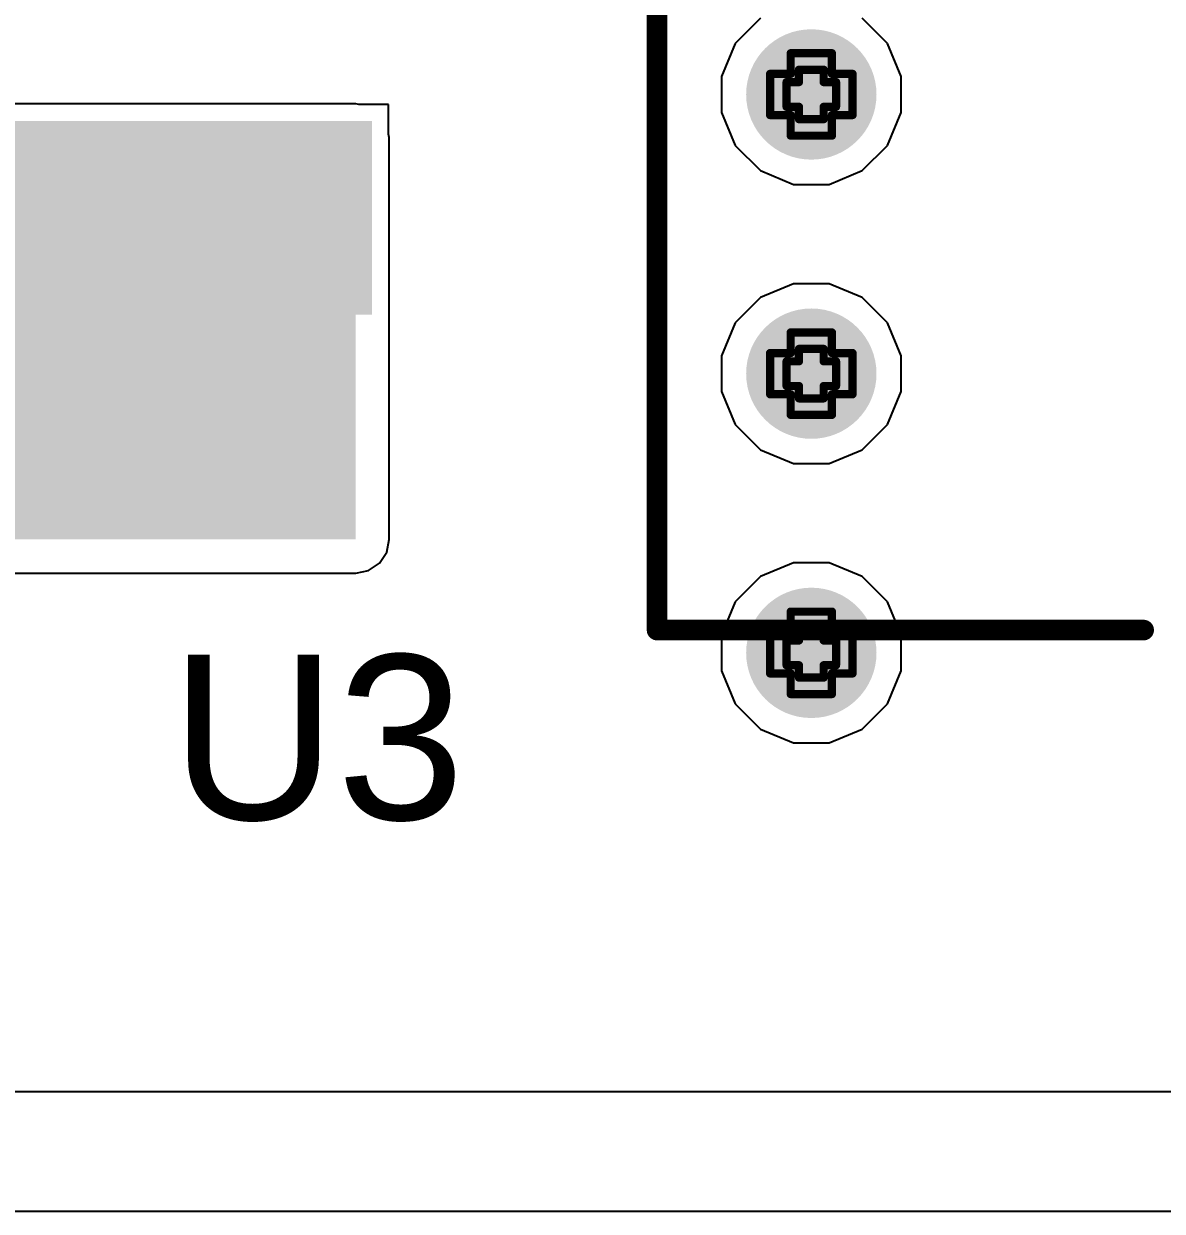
# Model space of a CAD drawing. Header units: inches. Extents: x -7 to 5163, y -3 to 5149.
# Drawn here: x 20.3 to 27.31, y 107.57 to 114.89 of the extents above; entities that cross this region are included whole.
import ezdxf

# ---------------------------------------------------------------- set-up
doc = ezdxf.new("R2010")
doc.units = ezdxf.units.IN
for name, color, linetype in [('Bottom Layer', 5, 'Continuous'), ('Bottom Solder', 6, 'Continuous'), ('Drill Drawing', 1, 'Continuous'), ('GND', 76, 'Continuous'), ('PWR', 16, 'Continuous'), ('Top Layer', 1, 'Continuous'), ('Top Overlay', 2, 'Continuous'), ('Top Paste', 8, 'Continuous'), ('Top Solder', 216, 'Continuous'), ('Via Holes', 16, 'Continuous')]:
    doc.layers.add(name, color=color, linetype=linetype)
doc.styles.add('Arial', font='', dxfattribs={"height": 0.2})
doc.styles.get('Arial').set_extended_font_data('Arial')

# ---------------------------------------------------------------- blocks, each defined once
blk = doc.blocks.new('TO_263__DDPAK_3__5')
at = {"layer": 'Top Layer'}
blk.add_hatch(color=1, dxfattribs=at).paths.add_polyline_path([(2.045, -7.335), (2.045, -3.545), (3.035, -3.545), (3.035, -7.335)])
at = {"layer": 'Top Paste'}
blk.add_hatch(color=8, dxfattribs=at).paths.add_polyline_path([(2.045, -7.335), (2.045, -3.545), (3.035, -3.545), (3.035, -7.335)])
at = {"layer": 'Top Solder'}
blk.add_hatch(color=216, dxfattribs=at).paths.add_polyline_path([(1.9434, -7.4366), (1.9434, -3.4434), (3.1366, -3.4434), (3.1366, -7.4366)])
at = {"layer": 'Top Overlay'}
for points in [[(5.08, -1.688, 0.127, 0.127, 0), (5.08, 1.31, 0.127, 0.127, 0)], [(5.08, -1.688, 0.127, 0.127, 0), (-5.08, -1.688, 0.127, 0.127, 0)]]:
    blk.add_lwpolyline(points, format="xyseb", dxfattribs=at)
for points in [[(5.0483, 1.31, 0.0635, 0.0635, 1), (5.1117, 1.31, 0.0635, 0.0635, 1)], [(5.0483, -1.688, 0.0635, 0.0635, 1), (5.1117, -1.688, 0.0635, 0.0635, 1)], [(5.0483, -1.688, 0.0635, 0.0635, 1), (5.1117, -1.688, 0.0635, 0.0635, 1)]]:
    blk.add_lwpolyline(points, format="xyseb", close=True, dxfattribs=at)

msp = doc.modelspace()

# ---------------------------------------------------------------- hatches: boundary and pattern name
at = {"layer": 'Bottom Layer'}
h = msp.add_hatch(color=5, dxfattribs=at)
edge = h.paths.add_edge_path()
edge.add_arc((25.1501, 114.451), 0.3, 0, 360)
h = msp.add_hatch(color=5, dxfattribs=at)
edge = h.paths.add_edge_path()
edge.add_arc((25.1501, 112.7305), 0.3, 0, 360)
h = msp.add_hatch(color=5, dxfattribs=at)
edge = h.paths.add_edge_path()
edge.add_arc((25.1501, 111.01), 0.3, 0, 360)
at = {"layer": 'Bottom Solder'}
h = msp.add_hatch(color=6, dxfattribs=at)
edge = h.paths.add_edge_path()
edge.add_arc((25.1501, 114.451), 0.4016, 0, 360)
h = msp.add_hatch(color=6, dxfattribs=at)
edge = h.paths.add_edge_path()
edge.add_arc((25.1501, 112.7305), 0.4016, 0, 360)
h = msp.add_hatch(color=6, dxfattribs=at)
edge = h.paths.add_edge_path()
edge.add_arc((25.1501, 111.01), 0.4016, 0, 360)
at = {"layer": 'GND'}
h = msp.add_hatch(color=76, dxfattribs=at)
edge = h.paths.add_edge_path()
edge.add_arc((25.1501, 114.451), 0.3, 0, 360)
h = msp.add_hatch(color=76, dxfattribs=at)
edge = h.paths.add_edge_path()
edge.add_arc((25.1501, 112.7305), 0.3, 0, 360)
h = msp.add_hatch(color=76, dxfattribs=at)
edge = h.paths.add_edge_path()
edge.add_arc((25.1501, 111.01), 0.3, 0, 360)
at = {"layer": 'PWR'}
h = msp.add_hatch(color=16, dxfattribs=at)
edge = h.paths.add_edge_path()
edge.add_arc((25.1501, 114.451), 0.3, 0, 360)
h = msp.add_hatch(color=16, dxfattribs=at)
edge = h.paths.add_edge_path()
edge.add_arc((25.1501, 112.7305), 0.3, 0, 360)
h = msp.add_hatch(color=16, dxfattribs=at)
edge = h.paths.add_edge_path()
edge.add_arc((25.1501, 111.01), 0.3, 0, 360)
at = {"layer": 'Top Layer'}
h = msp.add_hatch(color=1, dxfattribs=at)
edge = h.paths.add_edge_path()
edge.add_arc((25.1501, 114.451), 0.3, 0, 360)
msp.add_hatch(color=1, dxfattribs=at).paths.add_polyline_path([(22.3427, 111.7092), (22.3427, 114.1854), (16.5703, 114.1854), (16.5703, 111.7092)])
h = msp.add_hatch(color=1, dxfattribs=at)
edge = h.paths.add_edge_path()
edge.add_arc((25.1501, 112.7305), 0.3, 0, 360)
h = msp.add_hatch(color=1, dxfattribs=at)
edge = h.paths.add_edge_path()
edge.add_arc((25.1501, 111.01), 0.3, 0, 360)
at = {"layer": 'Top Solder'}
h = msp.add_hatch(color=216, dxfattribs=at)
edge = h.paths.add_edge_path()
edge.add_arc((25.1501, 114.451), 0.4016, 0, 360)
h = msp.add_hatch(color=216, dxfattribs=at)
edge = h.paths.add_edge_path()
edge.add_arc((25.1501, 112.7305), 0.4016, 0, 360)
h = msp.add_hatch(color=216, dxfattribs=at)
edge = h.paths.add_edge_path()
edge.add_arc((25.1501, 111.01), 0.4016, 0, 360)
at = {"layer": 'Via Holes'}
h = msp.add_hatch(color=7, dxfattribs=at)
edge = h.paths.add_edge_path()
edge.add_arc((25.1501, 114.451), 0.15, 0, 360)
h = msp.add_hatch(color=7, dxfattribs=at)
edge = h.paths.add_edge_path()
edge.add_arc((25.1501, 112.7305), 0.15, 0, 360)
h = msp.add_hatch(color=7, dxfattribs=at)
edge = h.paths.add_edge_path()
edge.add_arc((25.1501, 111.01), 0.15, 0, 360)

# ---------------------------------------------------------------- linework, layer by layer
at = {"layer": 'Drill Drawing'}
for points in [[(25.0231, 114.578, 0.0508, 0.0508, 0), (25.0231, 114.705, 0.0508, 0.0508, 0)], [(25.0231, 114.705, 0.0508, 0.0508, 0), (25.2771, 114.705, 0.0508, 0.0508, 0)], [(25.2771, 114.578, 0.0508, 0.0508, 0), (25.2771, 114.705, 0.0508, 0.0508, 0)], [(24.8961, 114.324, 0.0508, 0.0508, 0), (24.8961, 114.578, 0.0508, 0.0508, 0)], [(24.8961, 114.578, 0.0508, 0.0508, 0), (25.0231, 114.578, 0.0508, 0.0508, 0)], [(25.0739, 114.5272, 0.0508, 0.0508, 0), (25.0739, 114.6034, 0.0508, 0.0508, 0)], [(25.0739, 114.6034, 0.0508, 0.0508, 0), (25.2263, 114.6034, 0.0508, 0.0508, 0)], [(25.2263, 114.5272, 0.0508, 0.0508, 0), (25.2263, 114.6034, 0.0508, 0.0508, 0)], [(25.2771, 114.578, 0.0508, 0.0508, 0), (25.4041, 114.578, 0.0508, 0.0508, 0)], [(25.4041, 114.324, 0.0508, 0.0508, 0), (25.4041, 114.578, 0.0508, 0.0508, 0)], [(24.9977, 114.3748, 0.0508, 0.0508, 0), (24.9977, 114.5272, 0.0508, 0.0508, 0)], [(24.9977, 114.5272, 0.0508, 0.0508, 0), (25.0739, 114.5272, 0.0508, 0.0508, 0)], [(25.2263, 114.5272, 0.0508, 0.0508, 0), (25.3025, 114.5272, 0.0508, 0.0508, 0)], [(25.3025, 114.3748, 0.0508, 0.0508, 0), (25.3025, 114.5272, 0.0508, 0.0508, 0)], [(24.9977, 114.3748, 0.0508, 0.0508, 0), (25.0739, 114.3748, 0.0508, 0.0508, 0)], [(25.0739, 114.2986, 0.0508, 0.0508, 0), (25.0739, 114.3748, 0.0508, 0.0508, 0)], [(25.2263, 114.3748, 0.0508, 0.0508, 0), (25.3025, 114.3748, 0.0508, 0.0508, 0)], [(25.2263, 114.2986, 0.0508, 0.0508, 0), (25.2263, 114.3748, 0.0508, 0.0508, 0)], [(24.8961, 114.324, 0.0508, 0.0508, 0), (25.0231, 114.324, 0.0508, 0.0508, 0)], [(25.0231, 114.197, 0.0508, 0.0508, 0), (25.0231, 114.324, 0.0508, 0.0508, 0)], [(25.0739, 114.2986, 0.0508, 0.0508, 0), (25.2263, 114.2986, 0.0508, 0.0508, 0)], [(25.2771, 114.324, 0.0508, 0.0508, 0), (25.4041, 114.324, 0.0508, 0.0508, 0)], [(25.2771, 114.197, 0.0508, 0.0508, 0), (25.2771, 114.324, 0.0508, 0.0508, 0)], [(25.0231, 114.197, 0.0508, 0.0508, 0), (25.2771, 114.197, 0.0508, 0.0508, 0)], [(25.0231, 112.8575, 0.0508, 0.0508, 0), (25.0231, 112.9845, 0.0508, 0.0508, 0)], [(25.0231, 112.9845, 0.0508, 0.0508, 0), (25.2771, 112.9845, 0.0508, 0.0508, 0)], [(25.2771, 112.8575, 0.0508, 0.0508, 0), (25.2771, 112.9845, 0.0508, 0.0508, 0)], [(24.8961, 112.6035, 0.0508, 0.0508, 0), (24.8961, 112.8575, 0.0508, 0.0508, 0)], [(24.8961, 112.8575, 0.0508, 0.0508, 0), (25.0231, 112.8575, 0.0508, 0.0508, 0)], [(25.0739, 112.8067, 0.0508, 0.0508, 0), (25.0739, 112.8829, 0.0508, 0.0508, 0)], [(25.0739, 112.8829, 0.0508, 0.0508, 0), (25.2263, 112.8829, 0.0508, 0.0508, 0)], [(25.2263, 112.8067, 0.0508, 0.0508, 0), (25.2263, 112.8829, 0.0508, 0.0508, 0)], [(25.2771, 112.8575, 0.0508, 0.0508, 0), (25.4041, 112.8575, 0.0508, 0.0508, 0)], [(25.4041, 112.6035, 0.0508, 0.0508, 0), (25.4041, 112.8575, 0.0508, 0.0508, 0)], [(24.9977, 112.6543, 0.0508, 0.0508, 0), (24.9977, 112.8067, 0.0508, 0.0508, 0)], [(24.9977, 112.8067, 0.0508, 0.0508, 0), (25.0739, 112.8067, 0.0508, 0.0508, 0)], [(25.2263, 112.8067, 0.0508, 0.0508, 0), (25.3025, 112.8067, 0.0508, 0.0508, 0)], [(25.3025, 112.6543, 0.0508, 0.0508, 0), (25.3025, 112.8067, 0.0508, 0.0508, 0)], [(24.8961, 112.6035, 0.0508, 0.0508, 0), (25.0231, 112.6035, 0.0508, 0.0508, 0)], [(24.9977, 112.6543, 0.0508, 0.0508, 0), (25.0739, 112.6543, 0.0508, 0.0508, 0)], [(25.0231, 112.4765, 0.0508, 0.0508, 0), (25.0231, 112.6035, 0.0508, 0.0508, 0)], [(25.0739, 112.5781, 0.0508, 0.0508, 0), (25.0739, 112.6543, 0.0508, 0.0508, 0)], [(25.2263, 112.6543, 0.0508, 0.0508, 0), (25.3025, 112.6543, 0.0508, 0.0508, 0)], [(25.2263, 112.5781, 0.0508, 0.0508, 0), (25.2263, 112.6543, 0.0508, 0.0508, 0)], [(25.2771, 112.6035, 0.0508, 0.0508, 0), (25.4041, 112.6035, 0.0508, 0.0508, 0)], [(25.2771, 112.4765, 0.0508, 0.0508, 0), (25.2771, 112.6035, 0.0508, 0.0508, 0)], [(25.0739, 112.5781, 0.0508, 0.0508, 0), (25.2263, 112.5781, 0.0508, 0.0508, 0)], [(25.0231, 112.4765, 0.0508, 0.0508, 0), (25.2771, 112.4765, 0.0508, 0.0508, 0)], [(25.0231, 111.137, 0.0508, 0.0508, 0), (25.0231, 111.264, 0.0508, 0.0508, 0)], [(25.0231, 111.264, 0.0508, 0.0508, 0), (25.2771, 111.264, 0.0508, 0.0508, 0)], [(25.2771, 111.137, 0.0508, 0.0508, 0), (25.2771, 111.264, 0.0508, 0.0508, 0)], [(24.8961, 110.883, 0.0508, 0.0508, 0), (24.8961, 111.137, 0.0508, 0.0508, 0)], [(24.8961, 111.137, 0.0508, 0.0508, 0), (25.0231, 111.137, 0.0508, 0.0508, 0)], [(25.0739, 111.0862, 0.0508, 0.0508, 0), (25.0739, 111.1624, 0.0508, 0.0508, 0)], [(25.0739, 111.1624, 0.0508, 0.0508, 0), (25.2263, 111.1624, 0.0508, 0.0508, 0)], [(25.2263, 111.0862, 0.0508, 0.0508, 0), (25.2263, 111.1624, 0.0508, 0.0508, 0)], [(25.2771, 111.137, 0.0508, 0.0508, 0), (25.4041, 111.137, 0.0508, 0.0508, 0)], [(25.4041, 110.883, 0.0508, 0.0508, 0), (25.4041, 111.137, 0.0508, 0.0508, 0)], [(24.9977, 110.9338, 0.0508, 0.0508, 0), (24.9977, 111.0862, 0.0508, 0.0508, 0)], [(24.9977, 111.0862, 0.0508, 0.0508, 0), (25.0739, 111.0862, 0.0508, 0.0508, 0)], [(25.2263, 111.0862, 0.0508, 0.0508, 0), (25.3025, 111.0862, 0.0508, 0.0508, 0)], [(25.3025, 110.9338, 0.0508, 0.0508, 0), (25.3025, 111.0862, 0.0508, 0.0508, 0)], [(24.9977, 110.9338, 0.0508, 0.0508, 0), (25.0739, 110.9338, 0.0508, 0.0508, 0)], [(25.0739, 110.8576, 0.0508, 0.0508, 0), (25.0739, 110.9338, 0.0508, 0.0508, 0)], [(25.2263, 110.9338, 0.0508, 0.0508, 0), (25.3025, 110.9338, 0.0508, 0.0508, 0)], [(25.2263, 110.8576, 0.0508, 0.0508, 0), (25.2263, 110.9338, 0.0508, 0.0508, 0)], [(24.8961, 110.883, 0.0508, 0.0508, 0), (25.0231, 110.883, 0.0508, 0.0508, 0)], [(25.0231, 110.756, 0.0508, 0.0508, 0), (25.0231, 110.883, 0.0508, 0.0508, 0)], [(25.0739, 110.8576, 0.0508, 0.0508, 0), (25.2263, 110.8576, 0.0508, 0.0508, 0)], [(25.2771, 110.883, 0.0508, 0.0508, 0), (25.4041, 110.883, 0.0508, 0.0508, 0)], [(25.2771, 110.756, 0.0508, 0.0508, 0), (25.2771, 110.883, 0.0508, 0.0508, 0)], [(25.0231, 110.756, 0.0508, 0.0508, 0), (25.2771, 110.756, 0.0508, 0.0508, 0)]]:
    msp.add_lwpolyline(points, format="xyseb", dxfattribs=at)
for points in [[(25.0104, 114.705, 0.0254, 0.0254, 1), (25.0358, 114.705, 0.0254, 0.0254, 1)], [(25.0104, 114.705, 0.0254, 0.0254, 1), (25.0358, 114.705, 0.0254, 0.0254, 1)], [(25.2644, 114.705, 0.0254, 0.0254, 1), (25.2898, 114.705, 0.0254, 0.0254, 1)], [(25.2644, 114.705, 0.0254, 0.0254, 1), (25.2898, 114.705, 0.0254, 0.0254, 1)], [(24.8834, 114.578, 0.0254, 0.0254, 1), (24.9088, 114.578, 0.0254, 0.0254, 1)], [(24.8834, 114.578, 0.0254, 0.0254, 1), (24.9088, 114.578, 0.0254, 0.0254, 1)], [(25.0104, 114.578, 0.0254, 0.0254, 1), (25.0358, 114.578, 0.0254, 0.0254, 1)], [(25.0104, 114.578, 0.0254, 0.0254, 1), (25.0358, 114.578, 0.0254, 0.0254, 1)], [(25.0612, 114.6034, 0.0254, 0.0254, 1), (25.0866, 114.6034, 0.0254, 0.0254, 1)], [(25.0612, 114.6034, 0.0254, 0.0254, 1), (25.0866, 114.6034, 0.0254, 0.0254, 1)], [(25.2136, 114.6034, 0.0254, 0.0254, 1), (25.239, 114.6034, 0.0254, 0.0254, 1)], [(25.2136, 114.6034, 0.0254, 0.0254, 1), (25.239, 114.6034, 0.0254, 0.0254, 1)], [(25.2644, 114.578, 0.0254, 0.0254, 1), (25.2898, 114.578, 0.0254, 0.0254, 1)], [(25.2644, 114.578, 0.0254, 0.0254, 1), (25.2898, 114.578, 0.0254, 0.0254, 1)], [(25.3914, 114.578, 0.0254, 0.0254, 1), (25.4168, 114.578, 0.0254, 0.0254, 1)], [(25.3914, 114.578, 0.0254, 0.0254, 1), (25.4168, 114.578, 0.0254, 0.0254, 1)], [(24.985, 114.5272, 0.0254, 0.0254, 1), (25.0104, 114.5272, 0.0254, 0.0254, 1)], [(24.985, 114.5272, 0.0254, 0.0254, 1), (25.0104, 114.5272, 0.0254, 0.0254, 1)], [(25.0612, 114.5272, 0.0254, 0.0254, 1), (25.0866, 114.5272, 0.0254, 0.0254, 1)], [(25.0612, 114.5272, 0.0254, 0.0254, 1), (25.0866, 114.5272, 0.0254, 0.0254, 1)], [(25.2136, 114.5272, 0.0254, 0.0254, 1), (25.239, 114.5272, 0.0254, 0.0254, 1)], [(25.2136, 114.5272, 0.0254, 0.0254, 1), (25.239, 114.5272, 0.0254, 0.0254, 1)], [(25.2898, 114.5272, 0.0254, 0.0254, 1), (25.3152, 114.5272, 0.0254, 0.0254, 1)], [(25.2898, 114.5272, 0.0254, 0.0254, 1), (25.3152, 114.5272, 0.0254, 0.0254, 1)], [(24.985, 114.3748, 0.0254, 0.0254, 1), (25.0104, 114.3748, 0.0254, 0.0254, 1)], [(24.985, 114.3748, 0.0254, 0.0254, 1), (25.0104, 114.3748, 0.0254, 0.0254, 1)], [(25.0612, 114.3748, 0.0254, 0.0254, 1), (25.0866, 114.3748, 0.0254, 0.0254, 1)], [(25.0612, 114.3748, 0.0254, 0.0254, 1), (25.0866, 114.3748, 0.0254, 0.0254, 1)], [(25.2136, 114.3748, 0.0254, 0.0254, 1), (25.239, 114.3748, 0.0254, 0.0254, 1)], [(25.2136, 114.3748, 0.0254, 0.0254, 1), (25.239, 114.3748, 0.0254, 0.0254, 1)], [(25.2898, 114.3748, 0.0254, 0.0254, 1), (25.3152, 114.3748, 0.0254, 0.0254, 1)], [(25.2898, 114.3748, 0.0254, 0.0254, 1), (25.3152, 114.3748, 0.0254, 0.0254, 1)], [(24.8834, 114.324, 0.0254, 0.0254, 1), (24.9088, 114.324, 0.0254, 0.0254, 1)], [(24.8834, 114.324, 0.0254, 0.0254, 1), (24.9088, 114.324, 0.0254, 0.0254, 1)], [(25.0104, 114.324, 0.0254, 0.0254, 1), (25.0358, 114.324, 0.0254, 0.0254, 1)], [(25.0104, 114.324, 0.0254, 0.0254, 1), (25.0358, 114.324, 0.0254, 0.0254, 1)], [(25.0612, 114.2986, 0.0254, 0.0254, 1), (25.0866, 114.2986, 0.0254, 0.0254, 1)], [(25.0612, 114.2986, 0.0254, 0.0254, 1), (25.0866, 114.2986, 0.0254, 0.0254, 1)], [(25.2136, 114.2986, 0.0254, 0.0254, 1), (25.239, 114.2986, 0.0254, 0.0254, 1)], [(25.2136, 114.2986, 0.0254, 0.0254, 1), (25.239, 114.2986, 0.0254, 0.0254, 1)], [(25.2644, 114.324, 0.0254, 0.0254, 1), (25.2898, 114.324, 0.0254, 0.0254, 1)], [(25.2644, 114.324, 0.0254, 0.0254, 1), (25.2898, 114.324, 0.0254, 0.0254, 1)], [(25.3914, 114.324, 0.0254, 0.0254, 1), (25.4168, 114.324, 0.0254, 0.0254, 1)], [(25.3914, 114.324, 0.0254, 0.0254, 1), (25.4168, 114.324, 0.0254, 0.0254, 1)], [(25.0104, 114.197, 0.0254, 0.0254, 1), (25.0358, 114.197, 0.0254, 0.0254, 1)], [(25.0104, 114.197, 0.0254, 0.0254, 1), (25.0358, 114.197, 0.0254, 0.0254, 1)], [(25.2644, 114.197, 0.0254, 0.0254, 1), (25.2898, 114.197, 0.0254, 0.0254, 1)], [(25.2644, 114.197, 0.0254, 0.0254, 1), (25.2898, 114.197, 0.0254, 0.0254, 1)], [(25.0104, 112.9845, 0.0254, 0.0254, 1), (25.0358, 112.9845, 0.0254, 0.0254, 1)], [(25.0104, 112.9845, 0.0254, 0.0254, 1), (25.0358, 112.9845, 0.0254, 0.0254, 1)], [(25.2644, 112.9845, 0.0254, 0.0254, 1), (25.2898, 112.9845, 0.0254, 0.0254, 1)], [(25.2644, 112.9845, 0.0254, 0.0254, 1), (25.2898, 112.9845, 0.0254, 0.0254, 1)], [(24.8834, 112.8575, 0.0254, 0.0254, 1), (24.9088, 112.8575, 0.0254, 0.0254, 1)], [(24.8834, 112.8575, 0.0254, 0.0254, 1), (24.9088, 112.8575, 0.0254, 0.0254, 1)], [(25.0104, 112.8575, 0.0254, 0.0254, 1), (25.0358, 112.8575, 0.0254, 0.0254, 1)], [(25.0104, 112.8575, 0.0254, 0.0254, 1), (25.0358, 112.8575, 0.0254, 0.0254, 1)], [(25.0612, 112.8829, 0.0254, 0.0254, 1), (25.0866, 112.8829, 0.0254, 0.0254, 1)], [(25.0612, 112.8829, 0.0254, 0.0254, 1), (25.0866, 112.8829, 0.0254, 0.0254, 1)], [(25.2136, 112.8829, 0.0254, 0.0254, 1), (25.239, 112.8829, 0.0254, 0.0254, 1)], [(25.2136, 112.8829, 0.0254, 0.0254, 1), (25.239, 112.8829, 0.0254, 0.0254, 1)], [(25.2644, 112.8575, 0.0254, 0.0254, 1), (25.2898, 112.8575, 0.0254, 0.0254, 1)], [(25.2644, 112.8575, 0.0254, 0.0254, 1), (25.2898, 112.8575, 0.0254, 0.0254, 1)], [(25.3914, 112.8575, 0.0254, 0.0254, 1), (25.4168, 112.8575, 0.0254, 0.0254, 1)], [(25.3914, 112.8575, 0.0254, 0.0254, 1), (25.4168, 112.8575, 0.0254, 0.0254, 1)], [(24.985, 112.8067, 0.0254, 0.0254, 1), (25.0104, 112.8067, 0.0254, 0.0254, 1)], [(24.985, 112.8067, 0.0254, 0.0254, 1), (25.0104, 112.8067, 0.0254, 0.0254, 1)], [(25.0612, 112.8067, 0.0254, 0.0254, 1), (25.0866, 112.8067, 0.0254, 0.0254, 1)], [(25.0612, 112.8067, 0.0254, 0.0254, 1), (25.0866, 112.8067, 0.0254, 0.0254, 1)], [(25.2136, 112.8067, 0.0254, 0.0254, 1), (25.239, 112.8067, 0.0254, 0.0254, 1)], [(25.2136, 112.8067, 0.0254, 0.0254, 1), (25.239, 112.8067, 0.0254, 0.0254, 1)], [(25.2898, 112.8067, 0.0254, 0.0254, 1), (25.3152, 112.8067, 0.0254, 0.0254, 1)], [(25.2898, 112.8067, 0.0254, 0.0254, 1), (25.3152, 112.8067, 0.0254, 0.0254, 1)], [(24.8834, 112.6035, 0.0254, 0.0254, 1), (24.9088, 112.6035, 0.0254, 0.0254, 1)], [(24.8834, 112.6035, 0.0254, 0.0254, 1), (24.9088, 112.6035, 0.0254, 0.0254, 1)], [(24.985, 112.6543, 0.0254, 0.0254, 1), (25.0104, 112.6543, 0.0254, 0.0254, 1)], [(24.985, 112.6543, 0.0254, 0.0254, 1), (25.0104, 112.6543, 0.0254, 0.0254, 1)], [(25.0104, 112.6035, 0.0254, 0.0254, 1), (25.0358, 112.6035, 0.0254, 0.0254, 1)], [(25.0104, 112.6035, 0.0254, 0.0254, 1), (25.0358, 112.6035, 0.0254, 0.0254, 1)], [(25.0612, 112.6543, 0.0254, 0.0254, 1), (25.0866, 112.6543, 0.0254, 0.0254, 1)], [(25.0612, 112.6543, 0.0254, 0.0254, 1), (25.0866, 112.6543, 0.0254, 0.0254, 1)], [(25.2136, 112.6543, 0.0254, 0.0254, 1), (25.239, 112.6543, 0.0254, 0.0254, 1)], [(25.2136, 112.6543, 0.0254, 0.0254, 1), (25.239, 112.6543, 0.0254, 0.0254, 1)], [(25.2644, 112.6035, 0.0254, 0.0254, 1), (25.2898, 112.6035, 0.0254, 0.0254, 1)], [(25.2644, 112.6035, 0.0254, 0.0254, 1), (25.2898, 112.6035, 0.0254, 0.0254, 1)], [(25.2898, 112.6543, 0.0254, 0.0254, 1), (25.3152, 112.6543, 0.0254, 0.0254, 1)], [(25.2898, 112.6543, 0.0254, 0.0254, 1), (25.3152, 112.6543, 0.0254, 0.0254, 1)], [(25.3914, 112.6035, 0.0254, 0.0254, 1), (25.4168, 112.6035, 0.0254, 0.0254, 1)], [(25.3914, 112.6035, 0.0254, 0.0254, 1), (25.4168, 112.6035, 0.0254, 0.0254, 1)], [(25.0612, 112.5781, 0.0254, 0.0254, 1), (25.0866, 112.5781, 0.0254, 0.0254, 1)], [(25.0612, 112.5781, 0.0254, 0.0254, 1), (25.0866, 112.5781, 0.0254, 0.0254, 1)], [(25.2136, 112.5781, 0.0254, 0.0254, 1), (25.239, 112.5781, 0.0254, 0.0254, 1)], [(25.2136, 112.5781, 0.0254, 0.0254, 1), (25.239, 112.5781, 0.0254, 0.0254, 1)], [(25.0104, 112.4765, 0.0254, 0.0254, 1), (25.0358, 112.4765, 0.0254, 0.0254, 1)], [(25.0104, 112.4765, 0.0254, 0.0254, 1), (25.0358, 112.4765, 0.0254, 0.0254, 1)], [(25.2644, 112.4765, 0.0254, 0.0254, 1), (25.2898, 112.4765, 0.0254, 0.0254, 1)], [(25.2644, 112.4765, 0.0254, 0.0254, 1), (25.2898, 112.4765, 0.0254, 0.0254, 1)], [(25.0104, 111.264, 0.0254, 0.0254, 1), (25.0358, 111.264, 0.0254, 0.0254, 1)], [(25.0104, 111.264, 0.0254, 0.0254, 1), (25.0358, 111.264, 0.0254, 0.0254, 1)], [(25.2644, 111.264, 0.0254, 0.0254, 1), (25.2898, 111.264, 0.0254, 0.0254, 1)], [(25.2644, 111.264, 0.0254, 0.0254, 1), (25.2898, 111.264, 0.0254, 0.0254, 1)], [(24.8834, 111.137, 0.0254, 0.0254, 1), (24.9088, 111.137, 0.0254, 0.0254, 1)], [(24.8834, 111.137, 0.0254, 0.0254, 1), (24.9088, 111.137, 0.0254, 0.0254, 1)], [(25.0104, 111.137, 0.0254, 0.0254, 1), (25.0358, 111.137, 0.0254, 0.0254, 1)], [(25.0104, 111.137, 0.0254, 0.0254, 1), (25.0358, 111.137, 0.0254, 0.0254, 1)], [(25.0612, 111.1624, 0.0254, 0.0254, 1), (25.0866, 111.1624, 0.0254, 0.0254, 1)], [(25.0612, 111.1624, 0.0254, 0.0254, 1), (25.0866, 111.1624, 0.0254, 0.0254, 1)], [(25.2136, 111.1624, 0.0254, 0.0254, 1), (25.239, 111.1624, 0.0254, 0.0254, 1)], [(25.2136, 111.1624, 0.0254, 0.0254, 1), (25.239, 111.1624, 0.0254, 0.0254, 1)], [(25.2644, 111.137, 0.0254, 0.0254, 1), (25.2898, 111.137, 0.0254, 0.0254, 1)], [(25.2644, 111.137, 0.0254, 0.0254, 1), (25.2898, 111.137, 0.0254, 0.0254, 1)], [(25.3914, 111.137, 0.0254, 0.0254, 1), (25.4168, 111.137, 0.0254, 0.0254, 1)], [(25.3914, 111.137, 0.0254, 0.0254, 1), (25.4168, 111.137, 0.0254, 0.0254, 1)], [(24.985, 111.0862, 0.0254, 0.0254, 1), (25.0104, 111.0862, 0.0254, 0.0254, 1)], [(24.985, 111.0862, 0.0254, 0.0254, 1), (25.0104, 111.0862, 0.0254, 0.0254, 1)], [(25.0612, 111.0862, 0.0254, 0.0254, 1), (25.0866, 111.0862, 0.0254, 0.0254, 1)], [(25.0612, 111.0862, 0.0254, 0.0254, 1), (25.0866, 111.0862, 0.0254, 0.0254, 1)], [(25.2136, 111.0862, 0.0254, 0.0254, 1), (25.239, 111.0862, 0.0254, 0.0254, 1)], [(25.2136, 111.0862, 0.0254, 0.0254, 1), (25.239, 111.0862, 0.0254, 0.0254, 1)], [(25.2898, 111.0862, 0.0254, 0.0254, 1), (25.3152, 111.0862, 0.0254, 0.0254, 1)], [(25.2898, 111.0862, 0.0254, 0.0254, 1), (25.3152, 111.0862, 0.0254, 0.0254, 1)], [(24.985, 110.9338, 0.0254, 0.0254, 1), (25.0104, 110.9338, 0.0254, 0.0254, 1)], [(24.985, 110.9338, 0.0254, 0.0254, 1), (25.0104, 110.9338, 0.0254, 0.0254, 1)], [(25.0612, 110.9338, 0.0254, 0.0254, 1), (25.0866, 110.9338, 0.0254, 0.0254, 1)], [(25.0612, 110.9338, 0.0254, 0.0254, 1), (25.0866, 110.9338, 0.0254, 0.0254, 1)], [(25.2136, 110.9338, 0.0254, 0.0254, 1), (25.239, 110.9338, 0.0254, 0.0254, 1)], [(25.2136, 110.9338, 0.0254, 0.0254, 1), (25.239, 110.9338, 0.0254, 0.0254, 1)], [(25.2898, 110.9338, 0.0254, 0.0254, 1), (25.3152, 110.9338, 0.0254, 0.0254, 1)], [(25.2898, 110.9338, 0.0254, 0.0254, 1), (25.3152, 110.9338, 0.0254, 0.0254, 1)], [(24.8834, 110.883, 0.0254, 0.0254, 1), (24.9088, 110.883, 0.0254, 0.0254, 1)], [(24.8834, 110.883, 0.0254, 0.0254, 1), (24.9088, 110.883, 0.0254, 0.0254, 1)], [(25.0104, 110.883, 0.0254, 0.0254, 1), (25.0358, 110.883, 0.0254, 0.0254, 1)], [(25.0104, 110.883, 0.0254, 0.0254, 1), (25.0358, 110.883, 0.0254, 0.0254, 1)], [(25.0612, 110.8576, 0.0254, 0.0254, 1), (25.0866, 110.8576, 0.0254, 0.0254, 1)], [(25.0612, 110.8576, 0.0254, 0.0254, 1), (25.0866, 110.8576, 0.0254, 0.0254, 1)], [(25.2136, 110.8576, 0.0254, 0.0254, 1), (25.239, 110.8576, 0.0254, 0.0254, 1)], [(25.2136, 110.8576, 0.0254, 0.0254, 1), (25.239, 110.8576, 0.0254, 0.0254, 1)], [(25.2644, 110.883, 0.0254, 0.0254, 1), (25.2898, 110.883, 0.0254, 0.0254, 1)], [(25.2644, 110.883, 0.0254, 0.0254, 1), (25.2898, 110.883, 0.0254, 0.0254, 1)], [(25.3914, 110.883, 0.0254, 0.0254, 1), (25.4168, 110.883, 0.0254, 0.0254, 1)], [(25.3914, 110.883, 0.0254, 0.0254, 1), (25.4168, 110.883, 0.0254, 0.0254, 1)], [(25.0104, 110.756, 0.0254, 0.0254, 1), (25.0358, 110.756, 0.0254, 0.0254, 1)], [(25.0104, 110.756, 0.0254, 0.0254, 1), (25.0358, 110.756, 0.0254, 0.0254, 1)], [(25.2644, 110.756, 0.0254, 0.0254, 1), (25.2898, 110.756, 0.0254, 0.0254, 1)], [(25.2644, 110.756, 0.0254, 0.0254, 1), (25.2898, 110.756, 0.0254, 0.0254, 1)]]:
    msp.add_lwpolyline(points, format="xyseb", close=True, dxfattribs=at)
at = {"layer": 'PWR'}
for p, q in [((24.8363, 114.9207), (24.6805, 114.7648)), ((25.6198, 114.7648), (25.464, 114.9207)), ((24.6805, 114.7648), (24.5961, 114.5612)), ((25.7041, 114.5612), (25.6198, 114.7648)), ((24.5961, 114.5612), (24.5961, 114.3408)), ((25.7041, 114.3408), (25.7041, 114.5612)), ((24.5961, 114.3408), (24.6805, 114.1372)), ((25.6198, 114.1372), (25.7041, 114.3408)), ((24.6805, 114.1372), (24.8363, 113.9814)), ((25.464, 113.9814), (25.6198, 114.1372)), ((24.8363, 113.9814), (25.0399, 113.897)), ((25.2603, 113.897), (25.464, 113.9814)), ((25.0399, 113.897), (25.2603, 113.897)), ((25.0399, 113.2845), (24.8363, 113.2002)), ((25.2603, 113.2845), (25.0399, 113.2845)), ((25.464, 113.2002), (25.2603, 113.2845)), ((24.8363, 113.2002), (24.6805, 113.0443)), ((25.6198, 113.0443), (25.464, 113.2002)), ((24.6805, 113.0443), (24.5961, 112.8407)), ((25.7041, 112.8407), (25.6198, 113.0443)), ((24.5961, 112.8407), (24.5961, 112.6203)), ((25.7041, 112.6203), (25.7041, 112.8407)), ((24.5961, 112.6203), (24.6805, 112.4167)), ((25.6198, 112.4167), (25.7041, 112.6203)), ((24.6805, 112.4167), (24.8363, 112.2609)), ((25.464, 112.2609), (25.6198, 112.4167)), ((24.8363, 112.2609), (25.0399, 112.1765)), ((25.2603, 112.1765), (25.464, 112.2609)), ((25.0399, 112.1765), (25.2603, 112.1765)), ((25.0399, 111.564), (24.8363, 111.4797)), ((25.2603, 111.564), (25.0399, 111.564)), ((25.464, 111.4797), (25.2603, 111.564)), ((24.8363, 111.4797), (24.6805, 111.3238)), ((25.6198, 111.3238), (25.464, 111.4797)), ((24.6805, 111.3238), (24.5961, 111.1202)), ((25.7041, 111.1202), (25.6198, 111.3238)), ((24.5961, 111.1202), (24.5961, 110.8998)), ((25.7041, 110.8998), (25.7041, 111.1202)), ((24.5961, 110.8998), (24.6805, 110.6962)), ((25.6198, 110.6962), (25.7041, 110.8998)), ((24.6805, 110.6962), (24.8363, 110.5404)), ((25.464, 110.5404), (25.6198, 110.6962)), ((24.8363, 110.5404), (25.0399, 110.456)), ((25.2603, 110.456), (25.464, 110.5404)), ((25.0399, 110.456), (25.2603, 110.456)), ((49.3336, 108.3056), (8.4568, 108.3056)), ((8.9317, 107.569), (49.173, 107.569))]:
    msp.add_line(p, q, dxfattribs=at)
at = {"layer": 'Top Layer'}
for p, q in [((22.3427, 114.3926), (16.5703, 114.3926)), ((22.3627, 114.3886), (22.3427, 114.3926)), ((22.5459, 114.3886), (22.3627, 114.3886)), ((22.5459, 114.2054), (22.5459, 114.3886)), ((22.5498, 114.1854), (22.5459, 114.2054)), ((22.5498, 111.7092), (22.5498, 114.1854)), ((22.5341, 111.6299), (22.5498, 111.7092)), ((22.4892, 111.5627), (22.5341, 111.6299)), ((22.4219, 111.5178), (22.4892, 111.5627)), ((19.8949, 111.502), (22.3427, 111.502)), ((22.3427, 111.502), (22.4219, 111.5178))]:
    msp.add_line(p, q, dxfattribs=at)

# ---------------------------------------------------------------- block references
at = {"rotation": 270}
msp.add_blockref('TO_263__DDPAK_3__5', (25.8877, 116.2304), dxfattribs=at)

# ---------------------------------------------------------------- texts
at = {"layer": 'Top Overlay', "style": 'Arial'}
msp.add_text('U3', height=1.016, dxfattribs=at).set_placement((21.2008, 109.9822))

doc.saveas('drawing.dxf')
